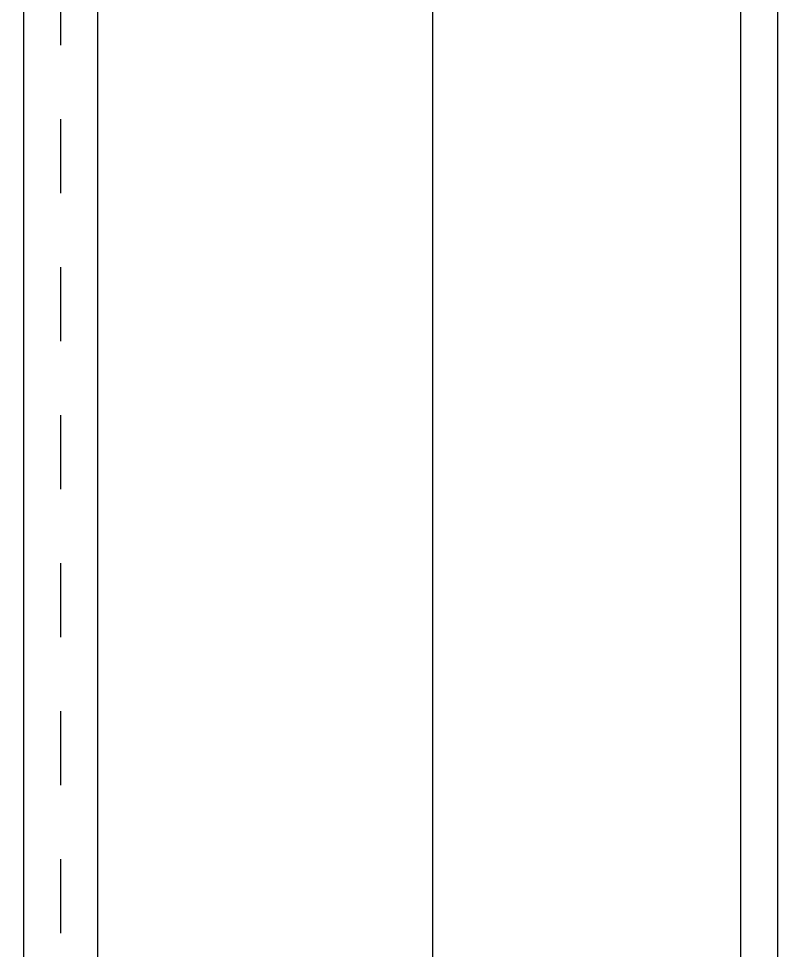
# Model space of a CAD drawing. Header units: inches. Extents: x 542787 to 543192, y 9574025 to 9574373.
# Drawn here: x 543037.195 to 543038.221, y 9574113.5 to 9574114.759 of the extents above; entities that cross this region are included whole.
import ezdxf

# ---------------------------------------------------------------- set-up
doc = ezdxf.new("R2010")
doc.units = ezdxf.units.IN
doc.header["$MEASUREMENT"] = 0
doc.linetypes.add('DASHDOT', pattern=[1, 0.5, -0.25, 0, -0.25])
for name, color, linetype in [('EIXO', 8, 'Continuous'), ('I-ARQ', 8, 'Continuous'), ('I-ESGOTO', 6, 'Continuous')]:
    doc.layers.add(name, color=color, linetype=linetype)

# ---------------------------------------------------------------- blocks, each defined once
blk = doc.blocks.new('*U109')
at = {"color": 2}
blk.add_wipeout([(0.0569, 0), (0.0569, -20.7285), (-0.0569, -20.7285), (-0.0569, 0)], dxfattribs=at)
for p, q in [((-0.05, 0), (-0.05, -20.7285)), ((0.05, 0), (0.05, -20.7285))]:
    blk.add_line(p, q)
at = {"layer": 'EIXO', "linetype": 'DASHDOT', "ltscale": 0.01}
blk.add_line((0, 0), (0, -20.7285), dxfattribs=at)

msp = doc.modelspace()

# ---------------------------------------------------------------- linework, layer by layer
at = {"layer": 'I-ARQ'}
for p, q in [((543037.7544, 9574126.4995), (543037.7544, 9574103.7595)), ((543038.171, 9574124.7045), (543038.171, 9574105.5545)), ((543038.171, 9574124.7045), (543038.171, 9574105.5545)), ((543038.171, 9574124.7045), (543038.171, 9574105.5545)), ((543038.221, 9574124.7045), (543038.221, 9574105.5545)), ((543038.221, 9574124.7045), (543038.221, 9574105.5545)), ((543038.221, 9574124.7045), (543038.221, 9574105.5545))]:
    msp.add_line(p, q, dxfattribs=at)

# ---------------------------------------------------------------- block references
at = {"layer": 'I-ESGOTO', "color": 2, "rotation": 180}
msp.add_blockref('*U109', (543037.2518, 9574104.5235), dxfattribs=at)

doc.saveas('drawing.dxf')
